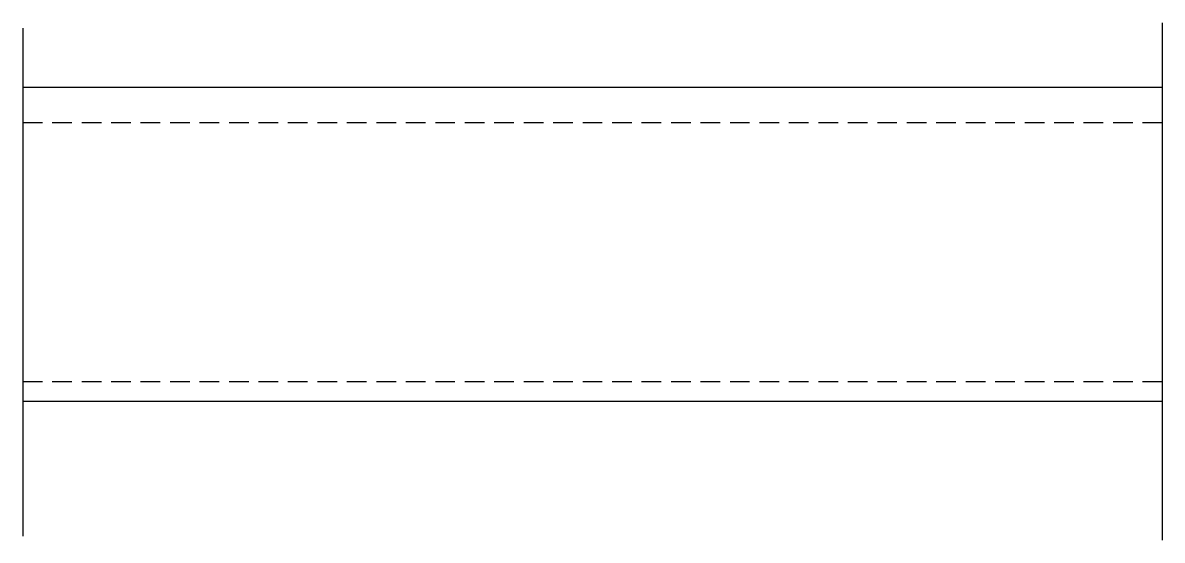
# Model space of a CAD drawing. Extents: x 2471 to 3196, y 417 to 746.
import ezdxf

# ---------------------------------------------------------------- set-up
doc = ezdxf.new("R2010")
doc.units = 0
doc.header["$LTSCALE"] = 50
doc.linetypes.add('HIDDEN', pattern=[0.375, 0.25, -0.125])
doc.layers.get('0').update_dxf_attribs({"linetype": 'CONTINUOUS'})
doc.layers.add('HID', color=7, linetype='HIDDEN')

msp = doc.modelspace()

# ---------------------------------------------------------------- linework, layer by layer
for p, q in [((2471.22, 742.73), (2471.22, 419.23)), ((3196.22, 746.23), (3196.22, 416.73)), ((2471.22, 705.23), (3196.22, 705.23)), ((2471.22, 505.23), (3196.22, 505.23))]:
    msp.add_line(p, q)
at = {"layer": 'HID'}
for p, q in [((2471.22, 682.73), (3196.22, 682.73)), ((2471.22, 517.73), (3196.22, 517.73))]:
    msp.add_line(p, q, dxfattribs=at)

doc.saveas('drawing.dxf')
